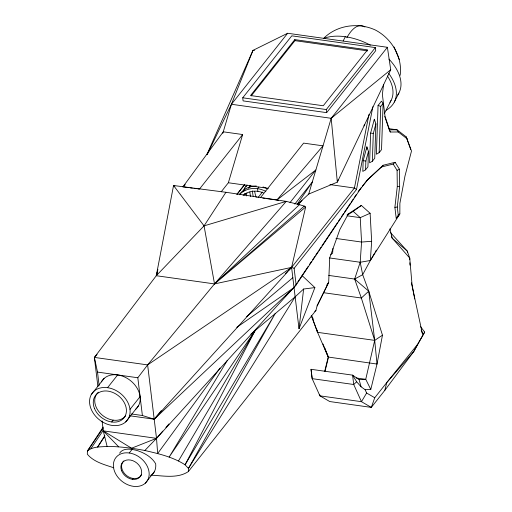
<?xml version="1.0" encoding="UTF-8"?>
<svg xmlns="http://www.w3.org/2000/svg" width="512" height="512" viewBox="0 0 512 512"><rect width="100%" height="100%" fill="white"/><g stroke="black" fill="none" stroke-linecap="round" stroke-linejoin="round"><path stroke-width="0.77" d="M362.432 186.157L367.29 180.026L381.549 166.97L393.178 164.077L397.088 170.342L397.293 186.509L394.886 207.347L396.205 218.253L399.853 213.875L399.878 203.386L404.966 176.09L411.507 151.014L406.221 136.883L397.062 129.818L389.222 128.717M151.04 475.149C163.27 475.75 177.6 478.803 188.358 471.571L188.442 468.422L275.123 313.722L185.075 464.794L188.442 468.422L295.149 296.826L303.622 289.018L314.886 287.597L299.014 328.755L291.584 267.398L305.651 207.021L304.301 206.099L299.45 204.685L286.253 201.37L225.926 192.282L173.549 185.517L156.275 275.718L94.374 357.408L97.901 386.534M363.174 160.653L362.81 171.398L365.562 169.818L367.93 166.822L368.454 151.43L366.893 146.854L363.174 160.653L365.856 161.056L365.562 169.818M366.816 149.19L366.893 146.854M370.618 133.062L369.606 162.81L372.358 161.229L374.733 158.234L375.904 123.834L374.342 119.264L370.618 133.062L373.306 133.466L372.358 161.229M374.285 120.832L374.342 119.264M378.061 105.466L376.403 154.221L379.155 152.646L381.53 149.651L383.104 103.366L381.459 101.171L378.061 105.466L380.73 106.368L383.104 103.366M379.155 152.646L380.73 106.368M244.499 195.078L244.563 193.498M244.691 190.342L244.787 187.981M188.358 471.571L315.949 310.4L317.101 305.907L328.672 282.362L329.722 257.83L339.834 229.568L348.384 213.83L361.338 205.446L370.106 213.267L371.661 241.306L370.342 260.499L362.675 274.675L354.65 279.059L328.736 275.418M400.154 75.341C402.733 56.858 391.494 38.342 375.264 29.965C358.125 22.099 336.749 25.062 323.36 38.624M332.96 248.416L332.64 253.165L330.771 254.509M420.621 326.726L424.678 332.077L413.837 351.443L384.832 390.317L371.309 407.392L329.754 401.549L319.917 395.84L312.166 378.656L311.034 369.299L352.589 375.142L356.659 381.773L361.062 386.778L365.139 389.722L370.79 389.44L377.011 364.051L374.701 340.378L361.344 298.016L354.65 279.059L360.192 262.259L361.574 242.054L360.224 217.651L353.19 211.373L347.475 215.072M299.014 328.755L303.622 289.018M398.33 215.795L397.267 207.021L399.648 186.413L399.43 169.216L395.11 162.298L383.117 165.274L367.29 180.026M383.571 84.467L382.381 94.528L385.037 116.442L390.285 132.019L398.266 131.981L407.174 138.861M329.498 257.939L360.192 262.259L362.675 274.675L368.742 291.181L382.464 335.194L377.011 364.051L328.211 357.037L317.568 332.346L311.238 315.398M368.992 114.342L354.419 188.032L291.584 267.398L154.202 419.213L129.926 415.802M113.792 467.77C104.461 464.659 93.862 462.054 87.322 454.202L87.405 451.053C92.755 446.336 100.467 447.034 107.11 446.419C119.795 446.483 132.397 448.109 144.838 450.502L156.518 438.349L296.134 284.941L294.118 268.288L356.512 189.478L372.896 106.65M324.736 371.226L328.211 357.037L322.989 343.968M325.082 371.072L328.474 357.222L324.621 347.725M384.832 390.317L386.784 382.534L417.53 344.435L424.678 332.077M294.118 268.288L291.584 267.398L214.522 283.91L156.275 275.718L157.92 269.549M365.856 161.056L368.454 151.43M373.306 133.466L375.904 123.834M364.032 125.946L364.442 124.422M222.81 133.318L231.424 104.269L252.979 50.374L287.642 33.261L387.392 47.29L390.72 69.747L337.338 182.138L308.723 194.054L297.389 204.64M221.203 191.795L228.365 182.752L242.656 134.541L223.258 131.814L182.944 186.835L188.435 187.61M308.723 194.054L331.181 118.298L387.392 47.29M338.042 179.878L337.338 182.138L331.181 118.298L390.72 69.747M225.926 192.282L204.058 225.869L156.275 275.718L157.517 271.923M317.101 305.907L328.672 282.362L326.97 285.005M417.53 344.435L413.837 351.443L386.784 382.534L374.746 397.741L371.309 407.392L361.472 401.683L319.917 395.84L319.635 394.355M156.275 275.718L156.909 274.259M206.899 154.566L252.979 50.374L254.573 50.33M207.213 154.618L231.424 104.269L287.642 33.261M343.181 40.934L345.318 36.73M384.301 113.76L391.072 100.454M394.291 102.112L398.925 93.005M227.251 360.518L169.146 457.082L255.104 330.611L185.075 464.794C172.986 456.973 158.694 453.702 144.838 450.502M360.192 262.259L370.342 260.499L374.746 252.89M375.552 251.507L376.352 250.118M178.496 460.922L255.104 330.611M365.139 389.722L366.624 393.024L361.472 401.683L353.722 384.499L352.589 375.142L359.11 379.642L365.741 379.309L370.79 389.44M327.014 285.005L328.672 282.362M370.342 260.499L399.853 213.875M104.864 435.578L97.645 447.027L104.691 436.422M103.174 427.078L87.405 451.053L103.245 428.077M296.986 283.142L294.029 287.558L287.91 293.779M297.83 281.882L308.237 266.336M309.562 264.352L311.328 261.715M312.653 259.738L314.861 256.435M315.744 255.117L317.952 251.814M318.835 250.496L321.043 247.2M321.933 245.875L337.389 222.784M338.272 221.466L340.48 218.163M341.363 216.845L343.578 213.542M344.461 212.224L350.202 203.648M351.085 202.33L353.293 199.027M354.176 197.709L356.384 194.406M358.15 191.77L361.466 187.386M296.134 284.941L360.333 189.037L368.685 178.496M90.925 448.608L103.418 430.106M297.146 204.384L312.294 181.997L294.81 204.083M220.07 368.07L157.664 453.53L156.518 438.349L147.629 364.902L214.522 283.91L286.253 201.37L204.058 225.869L173.549 185.517L174.925 186.035M397.696 216.467L399.13 214.56L396.205 218.253M236.723 327.366L294.029 287.558L154.202 419.213L142.387 415.507L137.818 377.76L147.629 364.902L291.584 267.398L288.768 270.234M119.584 453.184C123.277 447.507 131.341 449.082 136.909 450.451C144.262 452.864 151.718 456.896 155.68 463.814A19.565 14.906 38.4 0 1 150.65 475.84M242.726 97.798L291.782 35.834L375.347 47.584L375.718 50.669L326.662 112.64L243.098 100.883L242.726 97.798L326.291 109.555L375.347 47.584M294.81 39.622L250.547 95.533L323.264 105.76L367.526 49.85L294.81 39.622L294.931 40.653L251.162 95.942M242.656 134.541L199.418 189.152L197.85 188.934M236.966 194.214L244.39 184.832M236.973 194.432L244.89 184.435M91.251 394.662L104.077 378.445M258.842 187.04L257.549 188.672L257.875 191.334M107.565 387.68L117.664 374.925M257.997 197.664L262.445 192.038M260.384 197.728L303.616 143.117L323.014 145.843L276.858 200.045L278.342 200.429M111.712 421.984L113.171 420.147M289.965 202.669L315.866 169.946L276.858 200.045M130.003 409.389L140.102 396.634M125.715 421.907A22.157 16.877 38.4 0 0 112.858 389.056A22.157 16.877 38.4 0 0 90.97 408.704A22.157 16.877 38.4 0 0 125.715 421.907L138.547 405.69M129.261 452.992L132.109 449.395M132.448 479.328L133.126 478.464M145.286 483.206A19.565 14.906 38.4 0 0 133.933 454.208A19.565 14.906 38.4 0 0 114.611 471.552A19.565 14.906 38.4 0 0 145.286 483.206L154.304 471.814M154.202 419.213L161.299 410.624M102.054 420.909L103.264 430.854L131.539 448.218L156.518 438.349L162.765 431.13M165.882 427.52L169.005 423.91M359.034 190.451L360.333 189.037M99.123 385.459L97.504 372.09L94.374 357.408L97.075 354.483M381.549 166.97L383.117 165.274M285.683 296.045L286.797 294.912M285.382 273.632L287.642 271.366M182.944 186.835L185.267 184.666M299.45 204.685L214.522 283.91L204.058 225.869M356.659 381.773L353.722 384.499L312.166 378.656L311.034 369.299M393.178 164.077L395.11 162.298M354.65 279.059L368.742 291.181L361.344 298.016L323.622 292.71M304.301 206.099L214.522 283.91L305.651 207.021M246.63 316.678L292.832 277.696M250.854 334.195L295.149 296.826M314.822 311.328L315.949 310.4M347.181 214.733L348.384 213.83M353.19 211.373L361.338 205.446M382.464 335.194L374.701 340.378L317.568 332.346L311.552 315.853M397.088 170.342L399.43 169.216M370.106 213.267L360.224 217.651L347.046 215.795M394.886 207.347L397.267 207.021M371.661 241.306L361.574 242.054L335.994 238.451M397.293 186.509L399.648 186.413M384.755 116.454L389.274 129.85L397.062 129.818L398.266 131.981M294.931 40.653L367.654 50.88M231.424 104.269L331.181 118.298M329.926 184.589L354.419 188.032L356.512 189.478M228.365 182.752L268.224 188.358M190.003 187.827L192.358 188.16M193.926 188.384L196.282 188.71M262.733 198.061L265.088 198.387M266.662 198.611L276.077 199.936M356.333 377.99L365.741 379.309L374.701 340.378L368.742 291.181M94.374 357.408L147.629 364.902M97.504 372.09L137.818 377.76M131.533 413.978L142.387 415.507M107.11 446.419L103.264 430.854L156.518 438.349M366.624 393.024L374.746 397.741M302.054 275.571L314.886 287.597M103.264 430.854L118.669 446.822M390.291 232.403L407.283 251.117L409.722 258.048L412.064 284.858L414.714 298.938M421.178 330.01L423.04 334.592M389.274 129.85L390.285 132.019M391.296 236.077L392.186 238.157L409.722 258.048L409.766 259.635M399.29 59.514L394.035 46.938M312.378 316.922L313.216 319.142M406.221 136.883L410.694 149.446M411.424 282.81L422.394 333.741M316.544 328.71L317.568 332.346M359.11 379.642L361.062 386.778M389.933 228.832L392.186 238.157L407.283 251.117L407.456 252.685M326.291 109.555L326.662 112.64M409.862 262.797L409.933 265.165M239.309 194.746A26.675 23.091 56 0 1 265.843 191.366M243.142 195.347A23.654 20.704 59.1 0 1 263.43 192.896M239.309 194.662A26.675 23.091 56 0 1 256.326 185.99M263.014 186.982A26.675 23.091 56 0 1 267.789 188.909M243.085 191.494A26.675 23.091 56 0 1 247.046 184.883M245.094 194.822A23.654 20.704 59.1 0 1 245.523 193.466M248.198 188.333A23.654 20.704 59.1 0 1 250.816 185.421M245.978 186.88A26.675 23.091 56 0 1 246.726 185.523M246.355 195.936A23.654 20.704 59.1 0 1 246.854 193.062M249.267 187.194A23.654 20.704 59.1 0 1 250.618 185.248M250.611 196.467A26.675 23.091 56 0 1 249.875 192.006M249.875 187.59A26.675 23.091 56 0 1 250.157 185.421M253.178 196.154A23.654 20.704 59.1 0 1 252.531 190.912M256.256 197.363A23.654 20.704 59.1 0 1 254.707 191.462M101.35 381.907A22.157 16.877 38.4 0 1 130.406 380.55A22.157 16.877 38.4 0 1 135.814 409.146M125.734 415.661A18.112 13.798 38.4 0 1 102.022 414.944A18.112 13.798 38.4 0 1 98.33 392.166M141.485 474.886A11.354 8.646 38.4 0 1 126.598 475.584A11.354 8.646 38.4 0 1 123.827 460.934M388.941 59.11A49.024 29.562 27 0 1 397.722 94.989M324.352 38.138A49.024 29.562 27 0 1 370.368 45.152M298.707 202.874A26.675 23.091 56 0 1 298.099 204.333M302.035 200.326A26.675 23.091 56 0 1 297.702 204.557M387.366 75.942A45.402 27.373 27 0 1 389.958 102.291M388.55 73.19A49.024 29.562 27 0 1 386.093 110.246M346.842 37.741A45.402 17.926 -82 0 1 364.902 26.97M94.413 408.307A18.112 13.798 38.4 0 0 122.822 419.104A18.112 13.798 38.4 0 0 112.307 392.25A18.112 13.798 38.4 0 0 94.413 408.307M121.606 470.758A11.354 8.646 38.4 0 0 139.405 477.523A11.354 8.646 38.4 0 0 132.819 460.691A11.354 8.646 38.4 0 0 121.606 470.758"/></g></svg>
